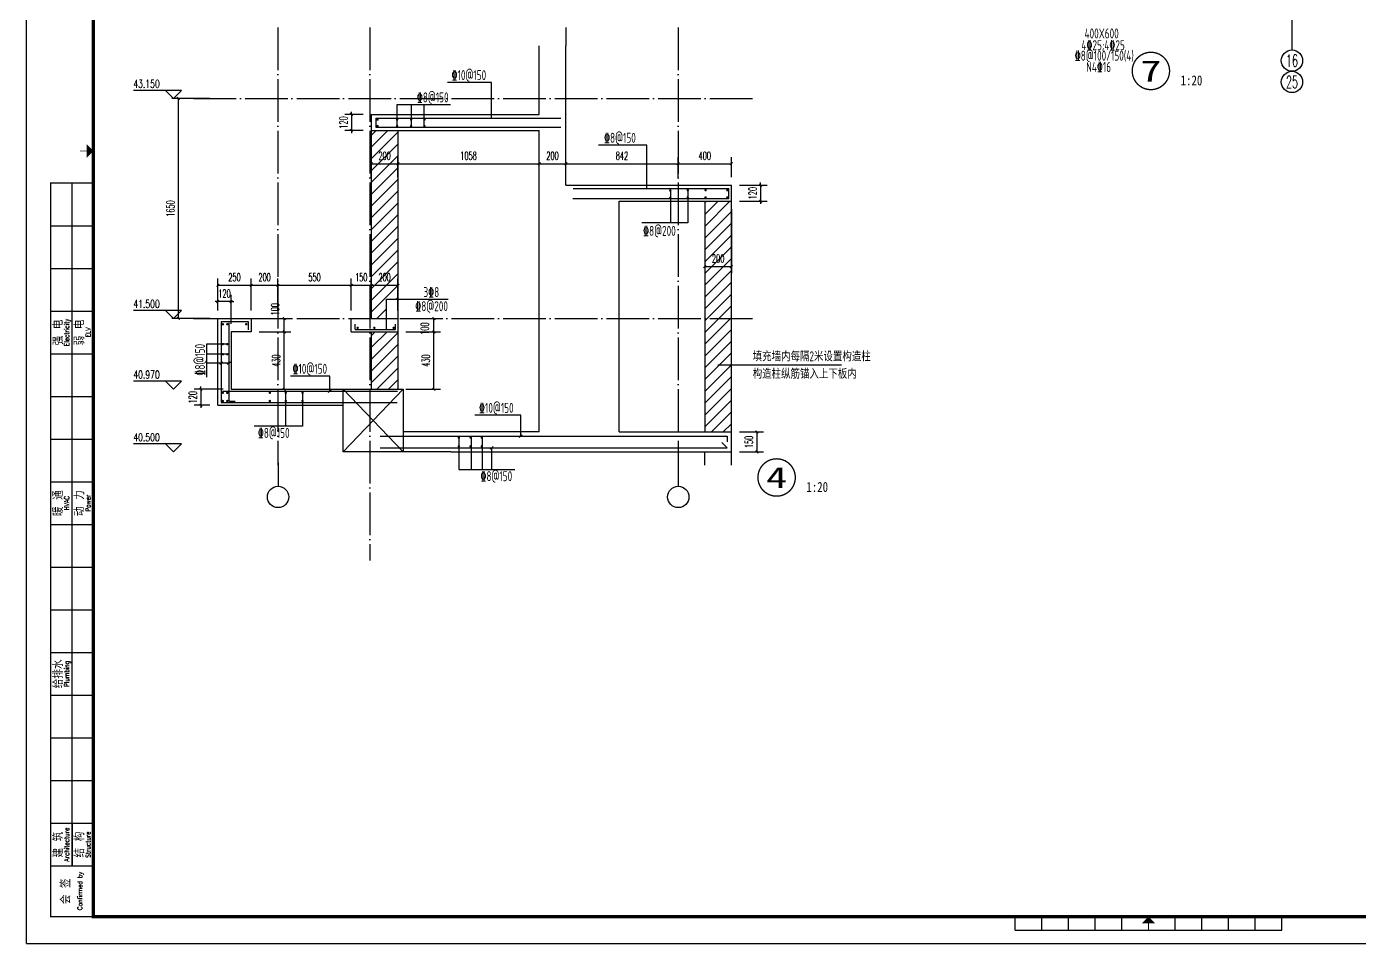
# Model space of a CAD drawing. Extents: x 0 to 125661, y -104936 to 8656.
# Drawn here: x 23731 to 33721, y -23760 to -16888 of the extents above; entities that cross this region are included whole.
import ezdxf
from ezdxf.enums import TextEntityAlignment as Align

# ---------------------------------------------------------------- set-up
doc = ezdxf.new("R2010")
doc.units = 0
doc.header["$LTSCALE"] = 800
doc.header["$MEASUREMENT"] = 0
doc.linetypes.add('DOTE', pattern=[2.42, 2, -0.2, 0.02, -0.2])
doc.layers.get('0').update_dxf_attribs({"linetype": 'CONTINUOUS'})
doc.layers.get('Defpoints').update_dxf_attribs({"color": 1, "linetype": 'CONTINUOUS'})
for name, color, linetype in [('3-ban', 84, 'CONTINUOUS'), ('AXIS', 3, 'CONTINUOUS'), ('AXIS_TEXT', 7, 'CONTINUOUS'), ('DIM_ELEV', 3, 'CONTINUOUS'), ('DIM_IDEN', 3, 'CONTINUOUS'), ('DOTE', 28, 'CONTINUOUS'), ('PUB_DIM', 3, 'CONTINUOUS'), ('PUB_HATCH', 8, 'CONTINUOUS'), ('PUB_TEXT', 7, 'CONTINUOUS'), ('R', 1, 'CONTINUOUS'), ('WALL', 50, 'CONTINUOUS'), ('图框', 107, 'CONTINUOUS')]:
    doc.layers.add(name, color=color, linetype=linetype)
doc.styles.add('_TCH_AXIS', font='COMPLEX', dxfattribs={"bigfont": 'GBCBIG'})
doc.styles.add('_TCH_DIM', font='SIMPLEX', dxfattribs={"bigfont": 'GBCBIG'})
doc.styles.add('COMPLEX', font='COMPLEX')
doc.styles.add('DIM_FONT', font='SIMPLEX.shx', dxfattribs={"width": 0.6})
doc.styles.add('ht', font='SIMHEI.TTF')
doc.styles.add('TKZ2_tjkts.shx', font='tjromant.shx', dxfattribs={"bigfont": 'tjkts.shx'})
doc.styles.add('TSSD_Rein', font='tssdeng.shx', dxfattribs={"width": 0.7, "bigfont": 'hztxt.shx'})
doc.styles.add('房间名称', font='SIMHEI.TTF', dxfattribs={"width": 0.8})
doc.dimstyles.new('DIMN20', dxfattribs={"dimscale": 0.2, "dimtxt": 300, "dimasz": 100, "dimexe": 250, "dimexo": 300, "dimgap": 150, "dimtad": 1, "dimdec": 0, "dimzin": 0, "dimdsep": 46, "dimtxsty": 'DIM_FONT', "dimblk": 'ARCHTICK', "dimcen": 0.09, "dimclrt": 7, "dimazin": 2, "dimtfac": 1, "dimtdec": 0, "dimtix": 1, "dimtmove": 2, "dimatfit": 3, "dimfxl": 0, "dimtolj": 1, "dimtzin": 0, "dimarcsym": 0})

# ---------------------------------------------------------------- blocks, each defined once
blk = doc.blocks.new('TJAD_TK_A1')
for p, q in [((517.38, 385.45), (517.38, 641.45)), ((509.38, 625.45), (525.38, 625.45)), ((509.38, 609.45), (525.38, 609.45)), ((509.38, 593.45), (525.38, 593.45)), ((509.38, 577.45), (525.38, 577.45)), ((509.38, 561.45), (525.38, 561.45)), ((509.38, 545.45), (525.38, 545.45)), ((509.38, 529.45), (525.38, 529.45)), ((509.38, 513.45), (525.38, 513.45)), ((509.38, 497.45), (525.38, 497.45)), ((509.38, 481.45), (525.38, 481.45)), ((509.38, 465.45), (525.38, 465.45)), ((509.38, 449.45), (525.38, 449.45)), ((509.38, 433.45), (525.38, 433.45)), ((509.38, 417.45), (525.38, 417.45)), ((509.38, 401.45), (525.38, 401.45)), ((517.38, 401.45), (517.38, 385.45)), ((509.38, 385.45), (525.38, 385.45))]:
    blk.add_line(p, q)
at = {"layer": '图框'}
for p, q in [((500.38, 356.45), (500.38, 950.45)), ((870.88, 361.45), (870.88, 366.45)), ((880.88, 361.45), (880.88, 366.45)), ((890.88, 361.45), (890.88, 366.45)), ((900.88, 361.45), (900.88, 366.45)), ((910.88, 361.45), (910.88, 366.45)), ((930.88, 361.45), (930.88, 366.45)), ((940.88, 361.45), (940.88, 366.45)), ((950.88, 361.45), (950.88, 366.45)), ((960.88, 361.45), (960.88, 366.45)), ((970.88, 361.45), (970.88, 366.45)), ((870.88, 361.45), (970.88, 361.45)), ((500.38, 356.45), (1341.38, 356.45))]:
    blk.add_line(p, q, dxfattribs=at)
at = {"layer": '图框', "const_width": 1.2}
blk.add_lwpolyline([(1331.38, 940.45), (525.38, 940.45), (525.38, 366.45), (1331.38, 366.45)], close=True, dxfattribs=at)
at = {"layer": '图框'}
for points, const_width in [([(522.88, 653.45), (520.38, 653.45)], 0.3), ([(525.38, 366.45), (509.38, 366.45), (509.38, 641.45), (525.38, 641.45)], 0.6), ([(920.88, 363.95), (920.88, 361.45)], 0.3)]:
    blk.add_lwpolyline(points, dxfattribs=dict(at, const_width=const_width))
for points in [[(522.88, 650.95), (522.88, 655.95), (525.38, 653.45)], [(918.38, 363.95), (923.38, 363.95), (920.88, 366.45)]]:
    blk.add_solid(points, dxfattribs=at)
at = {"style": 'TKZ2_tjkts.shx'}
for s, p in [('强 电', (512.17, 585.45)), ('弱 电', (520.17, 585.45)), ('暖 通', (512.17, 521.45)), ('动 力', (520.17, 521.45)), ('给排水', (512.17, 457.45)), ('建 筑', (512.17, 393.45)), ('结 构', (520.17, 393.45)), ('会 签', (515, 375.95))]:
    blk.add_text(s, height=3.6, rotation=90, dxfattribs=at).set_placement(p, align=Align.MIDDLE_CENTER)
at = {"style": 'TKZ2_tjkts.shx', "width": 0.8}
for s, p in [('Electricity', (515.4, 585.45)), ('ELV', (523.4, 585.45)), ('HVAC', (515.4, 521.45)), ('Power', (523.4, 521.45)), ('Plumbing', (515.4, 457.45)), ('Architecture', (515.4, 393.45)), ('Structure', (523.4, 393.45)), ('Confirmed by', (520.33, 376.06))]:
    blk.add_text(s, height=1.8, rotation=90, dxfattribs=at).set_placement(p, align=Align.MIDDLE_CENTER)
blk = doc.blocks.new('_ArchTick')
at = {"color": 0, "linetype": 'ByBlock', "const_width": 0.4}
blk.add_lwpolyline([(-0.5, -0.5), (0.5, 0.5)], dxfattribs=at)
blk = doc.blocks.new('*D262')
at = {"layer": 'Defpoints', "color": 0}
for p in [(25414.2, -19176.2), (25662, -19176.2), (25414.2, -19606.2)]:
    blk.add_point(p, dxfattribs=at)
at = {"layer": 'PUB_DIM', "color": 0, "lineweight": -2}
for p, q in [((25474.2, -19176.2), (25712, -19176.2)), ((25662, -19606.2), (25662, -19176.2)), ((25474.2, -19606.2), (25712, -19606.2))]:
    blk.add_line(p, q, dxfattribs=at)
at = {"layer": 'PUB_DIM', "color": 0, "lineweight": -2, "xscale": 20, "yscale": 20, "zscale": 20}
for p, rotation in [((25662, -19176.2), 90), ((25662, -19606.2), 270)]:
    blk.add_blockref('_ArchTick', p, dxfattribs=dict(at, rotation=rotation))
at = {"layer": 'PUB_DIM', "color": 7, "insert": (25602, -19391.2), "char_height": 60, "attachment_point": 5, "rotation": 90, "style": 'DIM_FONT'}
blk.add_mtext('\\A1;430', dxfattribs=at)
blk = doc.blocks.new('*D263')
at = {"layer": 'Defpoints', "color": 0}
for p in [(25414.2, -19076.2), (25662, -19076.2), (25414.2, -19176.2)]:
    blk.add_point(p, dxfattribs=at)
at = {"layer": 'PUB_DIM', "color": 0, "lineweight": -2}
for p, q in [((25474.2, -19076.2), (25712, -19076.2)), ((25662, -19176.2), (25662, -19076.2)), ((25474.2, -19176.2), (25712, -19176.2))]:
    blk.add_line(p, q, dxfattribs=at)
at = {"layer": 'PUB_DIM', "color": 0, "lineweight": -2, "xscale": 20, "yscale": 20, "zscale": 20}
for p, rotation in [((25662, -19076.2), 90), ((25662, -19176.2), 270)]:
    blk.add_blockref('_ArchTick', p, dxfattribs=dict(at, rotation=rotation))
at = {"layer": 'PUB_DIM', "color": 7, "insert": (25593, -19006.2), "char_height": 60, "attachment_point": 5, "rotation": 90, "style": 'DIM_FONT'}
blk.add_mtext('\\A1;100', dxfattribs=at)
blk = doc.blocks.new('*D265')
at = {"layer": 'Defpoints', "color": 0}
for p in [(28814.3, -18196.3), (29014.3, -18196.3), (29014.3, -18686.6)]:
    blk.add_point(p, dxfattribs=at)
at = {"layer": 'PUB_DIM', "color": 0, "lineweight": -2}
for p, q in [((28814.3, -18256.3), (28814.3, -18736.6)), ((29014.3, -18256.3), (29014.3, -18736.6)), ((28814.3, -18686.6), (29014.3, -18686.6))]:
    blk.add_line(p, q, dxfattribs=at)
at = {"layer": 'PUB_DIM', "color": 0, "lineweight": -2, "xscale": 20, "yscale": 20, "zscale": 20, "rotation": 180}
blk.add_blockref('_ArchTick', (28814.3, -18686.6), dxfattribs=at)
at = {"layer": 'PUB_DIM', "color": 0, "lineweight": -2, "xscale": 20, "yscale": 20, "zscale": 20}
blk.add_blockref('_ArchTick', (29014.3, -18686.6), dxfattribs=at)
at = {"layer": 'PUB_DIM', "color": 7, "insert": (28914.3, -18626.6), "char_height": 60, "attachment_point": 5, "style": 'DIM_FONT'}
blk.add_mtext('\\A1;200', dxfattribs=at)
blk = doc.blocks.new('*D266')
at = {"layer": 'Defpoints', "color": 0}
for p in [(29014.3, -17915.6), (28614.3, -18076.3), (29014.3, -18076.3)]:
    blk.add_point(p, dxfattribs=at)
at = {"layer": 'PUB_DIM', "color": 0, "lineweight": -2}
for p, q in [((28614.3, -18016.3), (28614.3, -17865.6)), ((29014.3, -18016.3), (29014.3, -17865.6)), ((28614.3, -17915.6), (29014.3, -17915.6))]:
    blk.add_line(p, q, dxfattribs=at)
at = {"layer": 'PUB_DIM', "color": 0, "lineweight": -2, "xscale": 20, "yscale": 20, "zscale": 20, "rotation": 180}
blk.add_blockref('_ArchTick', (28614.3, -17915.6), dxfattribs=at)
at = {"layer": 'PUB_DIM', "color": 0, "lineweight": -2, "xscale": 20, "yscale": 20, "zscale": 20}
blk.add_blockref('_ArchTick', (29014.3, -17915.6), dxfattribs=at)
at = {"layer": 'PUB_DIM', "color": 7, "insert": (28814.3, -17855.6), "char_height": 60, "attachment_point": 5, "style": 'DIM_FONT'}
blk.add_mtext('\\A1;400', dxfattribs=at)
blk = doc.blocks.new('*D267')
at = {"layer": 'Defpoints', "color": 0}
for p in [(28614.3, -17915.6), (27772.8, -18076.3), (28614.3, -18076.3)]:
    blk.add_point(p, dxfattribs=at)
at = {"layer": 'PUB_DIM', "color": 0, "lineweight": -2}
for p, q in [((27772.8, -18016.3), (27772.8, -17865.6)), ((28614.3, -18016.3), (28614.3, -17865.6)), ((27772.8, -17915.6), (28614.3, -17915.6))]:
    blk.add_line(p, q, dxfattribs=at)
at = {"layer": 'PUB_DIM', "color": 0, "lineweight": -2, "xscale": 20, "yscale": 20, "zscale": 20, "rotation": 180}
blk.add_blockref('_ArchTick', (27772.8, -17915.6), dxfattribs=at)
at = {"layer": 'PUB_DIM', "color": 0, "lineweight": -2, "xscale": 20, "yscale": 20, "zscale": 20}
blk.add_blockref('_ArchTick', (28614.3, -17915.6), dxfattribs=at)
at = {"layer": 'PUB_DIM', "color": 7, "insert": (28193.6, -17855.6), "char_height": 60, "attachment_point": 5, "style": 'DIM_FONT'}
blk.add_mtext('\\A1;842', dxfattribs=at)
blk = doc.blocks.new('*D268')
at = {"layer": 'Defpoints', "color": 0}
for p in [(27772.8, -17915.6), (27572.8, -18076.3), (27772.8, -18076.3)]:
    blk.add_point(p, dxfattribs=at)
at = {"layer": 'PUB_DIM', "color": 0, "lineweight": -2}
for p, q in [((27572.8, -18016.3), (27572.8, -17865.6)), ((27772.8, -18016.3), (27772.8, -17865.6)), ((27572.8, -17915.6), (27772.8, -17915.6))]:
    blk.add_line(p, q, dxfattribs=at)
at = {"layer": 'PUB_DIM', "color": 0, "lineweight": -2, "xscale": 20, "yscale": 20, "zscale": 20, "rotation": 180}
blk.add_blockref('_ArchTick', (27572.8, -17915.6), dxfattribs=at)
at = {"layer": 'PUB_DIM', "color": 0, "lineweight": -2, "xscale": 20, "yscale": 20, "zscale": 20}
blk.add_blockref('_ArchTick', (27772.8, -17915.6), dxfattribs=at)
at = {"layer": 'PUB_DIM', "color": 7, "insert": (27672.8, -17855.6), "char_height": 60, "attachment_point": 5, "style": 'DIM_FONT'}
blk.add_mtext('\\A1;200', dxfattribs=at)
blk = doc.blocks.new('*D269')
at = {"layer": 'Defpoints', "color": 0}
for p in [(27572.8, -17915.6), (26514.3, -18076.3), (27572.8, -18076.3)]:
    blk.add_point(p, dxfattribs=at)
at = {"layer": 'PUB_DIM', "color": 0, "lineweight": -2}
for p, q in [((26514.3, -18016.3), (26514.3, -17865.6)), ((27572.8, -18016.3), (27572.8, -17865.6)), ((26514.3, -17915.6), (27572.8, -17915.6))]:
    blk.add_line(p, q, dxfattribs=at)
at = {"layer": 'PUB_DIM', "color": 0, "lineweight": -2, "xscale": 20, "yscale": 20, "zscale": 20, "rotation": 180}
blk.add_blockref('_ArchTick', (26514.3, -17915.6), dxfattribs=at)
at = {"layer": 'PUB_DIM', "color": 0, "lineweight": -2, "xscale": 20, "yscale": 20, "zscale": 20}
blk.add_blockref('_ArchTick', (27572.8, -17915.6), dxfattribs=at)
at = {"layer": 'PUB_DIM', "color": 7, "insert": (27043.6, -17855.6), "char_height": 60, "attachment_point": 5, "style": 'DIM_FONT'}
blk.add_mtext('\\A1;1058', dxfattribs=at)
blk = doc.blocks.new('*D270')
at = {"layer": 'Defpoints', "color": 0}
for p in [(26514.3, -17915.6), (26314.3, -18076.3), (26514.3, -18076.3)]:
    blk.add_point(p, dxfattribs=at)
at = {"layer": 'PUB_DIM', "color": 0, "lineweight": -2}
for p, q in [((26314.3, -18016.3), (26314.3, -17865.6)), ((26514.3, -18016.3), (26514.3, -17865.6)), ((26314.3, -17915.6), (26514.3, -17915.6))]:
    blk.add_line(p, q, dxfattribs=at)
at = {"layer": 'PUB_DIM', "color": 0, "lineweight": -2, "xscale": 20, "yscale": 20, "zscale": 20, "rotation": 180}
blk.add_blockref('_ArchTick', (26314.3, -17915.6), dxfattribs=at)
at = {"layer": 'PUB_DIM', "color": 0, "lineweight": -2, "xscale": 20, "yscale": 20, "zscale": 20}
blk.add_blockref('_ArchTick', (26514.3, -17915.6), dxfattribs=at)
at = {"layer": 'PUB_DIM', "color": 7, "insert": (26414.3, -17855.6), "char_height": 60, "attachment_point": 5, "style": 'DIM_FONT'}
blk.add_mtext('\\A1;200', dxfattribs=at)
blk = doc.blocks.new('*D271')
at = {"layer": 'Defpoints', "color": 0}
for p in [(26514.3, -18827), (26314.3, -19076.2), (26514.3, -19076.2)]:
    blk.add_point(p, dxfattribs=at)
at = {"layer": 'PUB_DIM', "color": 0, "lineweight": -2}
for p, q in [((26314.3, -19016.2), (26314.3, -18777)), ((26514.3, -19016.2), (26514.3, -18777)), ((26314.3, -18827), (26514.3, -18827))]:
    blk.add_line(p, q, dxfattribs=at)
at = {"layer": 'PUB_DIM', "color": 0, "lineweight": -2, "xscale": 20, "yscale": 20, "zscale": 20, "rotation": 180}
blk.add_blockref('_ArchTick', (26314.3, -18827), dxfattribs=at)
at = {"layer": 'PUB_DIM', "color": 0, "lineweight": -2, "xscale": 20, "yscale": 20, "zscale": 20}
blk.add_blockref('_ArchTick', (26514.3, -18827), dxfattribs=at)
at = {"layer": 'PUB_DIM', "color": 7, "insert": (26414.3, -18767), "char_height": 60, "attachment_point": 5, "style": 'DIM_FONT'}
blk.add_mtext('\\A1;200', dxfattribs=at)
blk = doc.blocks.new('*D272')
at = {"layer": 'Defpoints', "color": 0}
for p in [(26314.3, -18827), (26164.3, -19076.2), (26314.3, -19076.2)]:
    blk.add_point(p, dxfattribs=at)
at = {"layer": 'PUB_DIM', "color": 0, "lineweight": -2}
for p, q in [((26164.3, -19016.2), (26164.3, -18777)), ((26314.3, -19016.2), (26314.3, -18777)), ((26164.3, -18827), (26314.3, -18827))]:
    blk.add_line(p, q, dxfattribs=at)
at = {"layer": 'PUB_DIM', "color": 0, "lineweight": -2, "xscale": 20, "yscale": 20, "zscale": 20, "rotation": 180}
blk.add_blockref('_ArchTick', (26164.3, -18827), dxfattribs=at)
at = {"layer": 'PUB_DIM', "color": 0, "lineweight": -2, "xscale": 20, "yscale": 20, "zscale": 20}
blk.add_blockref('_ArchTick', (26314.3, -18827), dxfattribs=at)
at = {"layer": 'PUB_DIM', "color": 7, "insert": (26239.3, -18767), "char_height": 60, "attachment_point": 5, "style": 'DIM_FONT'}
blk.add_mtext('\\A1;150', dxfattribs=at)
blk = doc.blocks.new('*D273')
at = {"layer": 'Defpoints', "color": 0}
for p in [(26164.3, -18827), (25614.3, -19076.2), (26164.3, -19076.2)]:
    blk.add_point(p, dxfattribs=at)
at = {"layer": 'PUB_DIM', "color": 0, "lineweight": -2}
for p, q in [((25614.3, -19016.2), (25614.3, -18777)), ((26164.3, -19016.2), (26164.3, -18777)), ((25614.3, -18827), (26164.3, -18827))]:
    blk.add_line(p, q, dxfattribs=at)
at = {"layer": 'PUB_DIM', "color": 0, "lineweight": -2, "xscale": 20, "yscale": 20, "zscale": 20, "rotation": 180}
blk.add_blockref('_ArchTick', (25614.3, -18827), dxfattribs=at)
at = {"layer": 'PUB_DIM', "color": 0, "lineweight": -2, "xscale": 20, "yscale": 20, "zscale": 20}
blk.add_blockref('_ArchTick', (26164.3, -18827), dxfattribs=at)
at = {"layer": 'PUB_DIM', "color": 7, "insert": (25889.3, -18767), "char_height": 60, "attachment_point": 5, "style": 'DIM_FONT'}
blk.add_mtext('\\A1;550', dxfattribs=at)
blk = doc.blocks.new('*D274')
at = {"layer": 'Defpoints', "color": 0}
for p in [(25614.3, -18827), (25414.2, -19076.2), (25614.3, -19076.2)]:
    blk.add_point(p, dxfattribs=at)
at = {"layer": 'PUB_DIM', "color": 0, "lineweight": -2}
for p, q in [((25414.2, -19016.2), (25414.2, -18777)), ((25614.3, -19016.2), (25614.3, -18777)), ((25414.2, -18827), (25614.3, -18827))]:
    blk.add_line(p, q, dxfattribs=at)
at = {"layer": 'PUB_DIM', "color": 0, "lineweight": -2, "xscale": 20, "yscale": 20, "zscale": 20, "rotation": 180}
blk.add_blockref('_ArchTick', (25414.2, -18827), dxfattribs=at)
at = {"layer": 'PUB_DIM', "color": 0, "lineweight": -2, "xscale": 20, "yscale": 20, "zscale": 20}
blk.add_blockref('_ArchTick', (25614.3, -18827), dxfattribs=at)
at = {"layer": 'PUB_DIM', "color": 7, "insert": (25514.3, -18767), "char_height": 60, "attachment_point": 5, "style": 'DIM_FONT'}
blk.add_mtext('\\A1;200', dxfattribs=at)
blk = doc.blocks.new('*D275')
at = {"layer": 'Defpoints', "color": 0}
for p in [(25414.2, -18827), (25164.2, -19076.2), (25414.2, -19076.2)]:
    blk.add_point(p, dxfattribs=at)
at = {"layer": 'PUB_DIM', "color": 0, "lineweight": -2}
for p, q in [((25164.2, -19016.2), (25164.2, -18777)), ((25414.2, -19016.2), (25414.2, -18777)), ((25164.2, -18827), (25414.2, -18827))]:
    blk.add_line(p, q, dxfattribs=at)
at = {"layer": 'PUB_DIM', "color": 0, "lineweight": -2, "xscale": 20, "yscale": 20, "zscale": 20, "rotation": 180}
blk.add_blockref('_ArchTick', (25164.2, -18827), dxfattribs=at)
at = {"layer": 'PUB_DIM', "color": 0, "lineweight": -2, "xscale": 20, "yscale": 20, "zscale": 20}
blk.add_blockref('_ArchTick', (25414.2, -18827), dxfattribs=at)
at = {"layer": 'PUB_DIM', "color": 7, "insert": (25289.2, -18767), "char_height": 60, "attachment_point": 5, "style": 'DIM_FONT'}
blk.add_mtext('\\A1;250', dxfattribs=at)
blk = doc.blocks.new('*D276')
at = {"layer": 'Defpoints', "color": 0}
for p in [(26514.3, -19076.2), (26783.9, -19076.2), (26514.3, -19176.2)]:
    blk.add_point(p, dxfattribs=at)
at = {"layer": 'PUB_DIM', "color": 0, "lineweight": -2}
for p, q in [((26574.3, -19076.2), (26833.9, -19076.2)), ((26783.9, -19176.2), (26783.9, -19076.2)), ((26574.3, -19176.2), (26833.9, -19176.2))]:
    blk.add_line(p, q, dxfattribs=at)
at = {"layer": 'PUB_DIM', "color": 0, "lineweight": -2, "xscale": 20, "yscale": 20, "zscale": 20}
for p, rotation in [((26783.9, -19076.2), 90), ((26783.9, -19176.2), 270)]:
    blk.add_blockref('_ArchTick', p, dxfattribs=dict(at, rotation=rotation))
at = {"layer": 'PUB_DIM', "color": 7, "insert": (26714.9, -19151.7), "char_height": 60, "attachment_point": 5, "rotation": 90, "style": 'DIM_FONT'}
blk.add_mtext('\\A1;100', dxfattribs=at)
blk = doc.blocks.new('*D277')
at = {"layer": 'Defpoints', "color": 0}
for p in [(26514.3, -19176.2), (26783.9, -19176.2), (26514.3, -19606.2)]:
    blk.add_point(p, dxfattribs=at)
at = {"layer": 'PUB_DIM', "color": 0, "lineweight": -2}
for p, q in [((26574.3, -19176.2), (26833.9, -19176.2)), ((26783.9, -19606.2), (26783.9, -19176.2)), ((26574.3, -19606.2), (26833.9, -19606.2))]:
    blk.add_line(p, q, dxfattribs=at)
at = {"layer": 'PUB_DIM', "color": 0, "lineweight": -2, "xscale": 20, "yscale": 20, "zscale": 20}
for p, rotation in [((26783.9, -19176.2), 90), ((26783.9, -19606.2), 270)]:
    blk.add_blockref('_ArchTick', p, dxfattribs=dict(at, rotation=rotation))
at = {"layer": 'PUB_DIM', "color": 7, "insert": (26723.9, -19391.2), "char_height": 60, "attachment_point": 5, "rotation": 90, "style": 'DIM_FONT'}
blk.add_mtext('\\A1;430', dxfattribs=at)
blk = doc.blocks.new('*D281')
at = {"layer": 'Defpoints', "color": 0}
for p in [(24868.6, -17426.2), (25164.2, -17426.2), (25164.2, -19076.2)]:
    blk.add_point(p, dxfattribs=at)
at = {"layer": 'PUB_DIM', "color": 0, "lineweight": -2}
for p, q in [((25104.2, -17426.2), (24818.6, -17426.2)), ((24868.6, -19076.2), (24868.6, -17426.2)), ((25104.2, -19076.2), (24818.6, -19076.2))]:
    blk.add_line(p, q, dxfattribs=at)
at = {"layer": 'PUB_DIM', "color": 0, "lineweight": -2, "xscale": 20, "yscale": 20, "zscale": 20}
for p, rotation in [((24868.6, -17426.2), 90), ((24868.6, -19076.2), 270)]:
    blk.add_blockref('_ArchTick', p, dxfattribs=dict(at, rotation=rotation))
at = {"layer": 'PUB_DIM', "color": 7, "insert": (24808.6, -18251.2), "char_height": 60, "attachment_point": 5, "rotation": 90, "style": 'DIM_FONT'}
blk.add_mtext('\\A1;1650', dxfattribs=at)
blk = doc.blocks.new('_AXISO')
blk.add_circle((0, 0), 0.5)
at = {"layer": 'AXIS_TEXT', "style": 'COMPLEX', "width": 1.041667}
blk.add_attdef('A', text='', height=0.56, dxfattribs=at).set_placement((-0.25, -0.28), (0.25, -0.28), align=Align.FIT)
blk = doc.blocks.new('*D338')
at = {"layer": '3-ban', "color": 0, "lineweight": -2}
for p, q in [((29074.3, -18076.3), (29283.1, -18076.3)), ((29233.1, -18076.3), (29233.1, -18056.3)), ((29233.1, -18076.3), (29233.1, -18196.3)), ((29074.3, -18196.3), (29283.1, -18196.3)), ((29233.1, -18196.3), (29233.1, -18216.3))]:
    blk.add_line(p, q, dxfattribs=at)
at = {"layer": 'Defpoints', "color": 0}
for p in [(29014.3, -18076.3), (29014.3, -18196.3), (29233.1, -18196.3)]:
    blk.add_point(p, dxfattribs=at)
at = {"layer": '3-ban', "color": 0, "lineweight": -2, "xscale": 20, "yscale": 20, "zscale": 20}
for p, rotation in [((29233.1, -18076.3), 270), ((29233.1, -18196.3), 90)]:
    blk.add_blockref('_ArchTick', p, dxfattribs=dict(at, rotation=rotation))
at = {"layer": '3-ban', "color": 7, "insert": (29173.1, -18136.3), "char_height": 60, "attachment_point": 5, "rotation": 90, "style": 'DIM_FONT'}
blk.add_mtext('\\A1;120', dxfattribs=at)
blk = doc.blocks.new('*D339')
at = {"layer": '3-ban', "color": 0, "lineweight": -2}
for p, q in [((29074.3, -19926.3), (29254.9, -19926.3)), ((29204.9, -19926.3), (29204.9, -20076.3)), ((29074.3, -20076.3), (29254.9, -20076.3))]:
    blk.add_line(p, q, dxfattribs=at)
at = {"layer": 'Defpoints', "color": 0}
for p in [(29014.3, -19926.3), (29014.3, -20076.3), (29204.9, -20076.3)]:
    blk.add_point(p, dxfattribs=at)
at = {"layer": '3-ban', "color": 0, "lineweight": -2, "xscale": 20, "yscale": 20, "zscale": 20}
for p, rotation in [((29204.9, -19926.3), 90), ((29204.9, -20076.3), 270)]:
    blk.add_blockref('_ArchTick', p, dxfattribs=dict(at, rotation=rotation))
at = {"layer": '3-ban', "color": 7, "insert": (29144.9, -20001.3), "char_height": 60, "attachment_point": 5, "rotation": 90, "style": 'DIM_FONT'}
blk.add_mtext('\\A1;150', dxfattribs=at)
blk = doc.blocks.new('*D340')
at = {"layer": '3-ban', "color": 0, "lineweight": -2}
for p, q in [((25204.2, -19606.2), (24986.2, -19606.2)), ((25036.2, -19606.2), (25036.2, -19586.2)), ((25036.2, -19606.2), (25036.2, -19726.2)), ((25104.2, -19726.2), (24986.2, -19726.2)), ((25036.2, -19726.2), (25036.2, -19746.2))]:
    blk.add_line(p, q, dxfattribs=at)
at = {"layer": 'Defpoints', "color": 0}
for p in [(25264.2, -19606.2), (25036.2, -19726.2), (25164.2, -19726.2)]:
    blk.add_point(p, dxfattribs=at)
at = {"layer": '3-ban', "color": 0, "lineweight": -2, "xscale": 20, "yscale": 20, "zscale": 20}
for p, rotation in [((25036.2, -19606.2), 270), ((25036.2, -19726.2), 90)]:
    blk.add_blockref('_ArchTick', p, dxfattribs=dict(at, rotation=rotation))
at = {"layer": '3-ban', "color": 7, "insert": (24976.2, -19666.2), "char_height": 60, "attachment_point": 5, "rotation": 90, "style": 'DIM_FONT'}
blk.add_mtext('\\A1;120', dxfattribs=at)
blk = doc.blocks.new('*D341')
at = {"layer": '3-ban', "color": 0, "lineweight": -2}
for p, q in [((25164.2, -18948.6), (25144.2, -18948.6)), ((25164.2, -19016.2), (25164.2, -18898.6)), ((25264.2, -18948.6), (25164.2, -18948.6)), ((25264.2, -19116.2), (25264.2, -18898.6)), ((25264.2, -18948.6), (25284.2, -18948.6))]:
    blk.add_line(p, q, dxfattribs=at)
at = {"layer": 'Defpoints', "color": 0}
for p in [(25164.2, -18948.6), (25164.2, -19076.2), (25264.2, -19176.2)]:
    blk.add_point(p, dxfattribs=at)
at = {"layer": '3-ban', "color": 0, "lineweight": -2, "xscale": 20, "yscale": 20, "zscale": 20}
blk.add_blockref('_ArchTick', (25164.2, -18948.6), dxfattribs=at)
at = {"layer": '3-ban', "color": 0, "lineweight": -2, "xscale": 20, "yscale": 20, "zscale": 20, "rotation": 180}
blk.add_blockref('_ArchTick', (25264.2, -18948.6), dxfattribs=at)
at = {"layer": '3-ban', "color": 7, "insert": (25214.2, -18888.6), "char_height": 60, "attachment_point": 5, "style": 'DIM_FONT'}
blk.add_mtext('\\A1;120', dxfattribs=at)
blk = doc.blocks.new('*D342')
at = {"layer": '3-ban', "color": 0, "lineweight": -2}
for p, q in [((26254.3, -17546.2), (26115.1, -17546.2)), ((26165.1, -17546.2), (26165.1, -17526.2)), ((26165.1, -17546.2), (26165.1, -17666.2)), ((26254.3, -17666.2), (26115.1, -17666.2)), ((26165.1, -17666.2), (26165.1, -17686.2))]:
    blk.add_line(p, q, dxfattribs=at)
at = {"layer": 'Defpoints', "color": 0}
for p in [(26314.3, -17546.2), (26165.1, -17666.2), (26314.3, -17666.2)]:
    blk.add_point(p, dxfattribs=at)
at = {"layer": '3-ban', "color": 0, "lineweight": -2, "xscale": 20, "yscale": 20, "zscale": 20}
for p, rotation in [((26165.1, -17546.2), 270), ((26165.1, -17666.2), 90)]:
    blk.add_blockref('_ArchTick', p, dxfattribs=dict(at, rotation=rotation))
at = {"layer": '3-ban', "color": 7, "insert": (26105.1, -17606.2), "char_height": 60, "attachment_point": 5, "rotation": 90, "style": 'DIM_FONT'}
blk.add_mtext('\\A1;120', dxfattribs=at)

msp = doc.modelspace()

# ---------------------------------------------------------------- hatches: boundary and pattern name
at = {"layer": 'PUB_HATCH'}
h = msp.add_hatch(dxfattribs=at)
h.set_pattern_fill('ANSI31', color=8, scale=500, style=0)
h.paths.add_polyline_path([(26514.3, -17666.2), (26314.3, -17666.2), (26314.3, -19076.2), (26429.1, -19076.2), (26429.1, -18931.3), (26514.3, -18931.3)])
h.paths.add_polyline_path([(26514.3, -19176.2), (26314.3, -19176.2), (26314.3, -19606.2), (26514.3, -19606.2)])
h.paths.add_polyline_path([(26353, -17810.6), (26475.6, -17810.6), (26475.6, -17900.6), (26353, -17900.6)], flags=24)
h.paths.add_polyline_path([(26353, -18722), (26475.6, -18722), (26475.6, -18812), (26353, -18812)], flags=24)
h = msp.add_hatch(dxfattribs=at)
h.set_pattern_fill('ANSI31', color=8, scale=500, style=0)
h.paths.add_polyline_path([(28814.3, -19076.2), (29014.3, -19076.2), (29014.3, -18196.3), (28814.3, -18196.3)])
h.paths.add_polyline_path([(28814.3, -19926.3), (29014.3, -19926.3), (29014.3, -19076.2), (28814.3, -19076.2)])
h.paths.add_polyline_path([(28853, -18581.6), (28975.6, -18581.6), (28975.6, -18671.6), (28853, -18671.6)], flags=24)

# ---------------------------------------------------------------- linework, layer by layer
at = {"layer": '3-ban'}
for p, q in [((27215.1, -17305.6), (26885.7, -17305.6)), ((27215.1, -17574.1), (27215.1, -17305.6)), ((26507.5, -17632.6), (26507.5, -17472.6)), ((26507.5, -17472.6), (26908.2, -17472.6)), ((26614.7, -17632.6), (26614.7, -17472.6)), ((26711, -17632.6), (26711, -17472.6)), ((26314.3, -17666.2), (26314.3, -19076.2)), ((26514.3, -17666.2), (26514.3, -19606.2)), ((28380.2, -17775.5), (28018.2, -17775.5)), ((28380.2, -18102.4), (28380.2, -17775.5)), ((28556.3, -18113.8), (28556.3, -18357.4)), ((28686.4, -18113.8), (28686.4, -18357.4)), ((28686.4, -18357.4), (28343.1, -18357.4)), ((26429.1, -19157), (26429.1, -18931.3)), ((26429.1, -18931.3), (26891.4, -18931.3)), ((26314.3, -19176.2), (26314.3, -19606.2)), ((25235, -19267.7), (25078.8, -19267.7)), ((25078.8, -19267.7), (25078.8, -19516.7)), ((25235, -19343), (25078.8, -19343)), ((25246.2, -19409.6), (25078.8, -19409.6)), ((28912.5, -19423.2), (29839.8, -19423.2)), ((26002.4, -19507.2), (25709.6, -19507.2)), ((26002.4, -19620.5), (26002.4, -19507.2)), ((25671.1, -19632.8), (25671.1, -19882.3)), ((25798.9, -19632.8), (25798.9, -19882.3)), ((26103.3, -20076.3), (26553.3, -19606.2)), ((26103.3, -19726.2), (26103.3, -19606.2)), ((26553.3, -20076.3), (26103.3, -19606.2)), ((27434.3, -19799.9), (27091.4, -19799.9)), ((27434.3, -19957.5), (27434.3, -19799.9)), ((25798.9, -19882.3), (25437.5, -19882.3)), ((26553.3, -19926.3), (26553.3, -20076.3)), ((26970.6, -19968.1), (26970.6, -20207)), ((27062.4, -19968.1), (27062.4, -20207)), ((27144.7, -19968.1), (27144.7, -20207)), ((27216.3, -20044.7), (27216.3, -20207)), ((26970.6, -20207), (27390.4, -20207))]:
    msp.add_line(p, q, dxfattribs=at)
at = {"layer": 'AXIS'}
for p, q in [((33216.1, -16746), (33216.1, -17062.6)), ((33216.1, -17222.6), (33216.1, -17222.6)), ((25615.7, -20158.3), (25615.7, -20333.3)), ((28615.7, -20158.3), (28615.7, -20333.3))]:
    msp.add_line(p, q, dxfattribs=at)
at = {"layer": 'DIM_ELEV'}
for p, q in [((24890.6, -17366.2), (24530.6, -17366.2)), ((24830.6, -17426.2), (24770.6, -17366.2)), ((24830.6, -17426.2), (24890.6, -17366.2)), ((24890.6, -19016.2), (24530.6, -19016.2)), ((24830.6, -19076.2), (24770.6, -19016.2)), ((24830.6, -19076.2), (24890.6, -19016.2)), ((24890.6, -19546.2), (24530.6, -19546.2)), ((24830.6, -19606.2), (24770.6, -19546.2)), ((24830.6, -19606.2), (24890.6, -19546.2)), ((24890.6, -20016.3), (24530.6, -20016.3)), ((24830.6, -20076.3), (24770.6, -20016.3)), ((24830.6, -20076.3), (24890.6, -20016.3))]:
    msp.add_line(p, q, dxfattribs=at)
at = {"layer": 'DIM_IDEN', "color": 0, "const_width": 10}
for points in [[(32298.5, -17219.9, 1), (32018.5, -17219.9, 1)], [(29492.8, -20267.6, 1), (29212.8, -20267.6, 1)]]:
    msp.add_lwpolyline(points, format="xyb", close=True, dxfattribs=at)
at = {"layer": 'DOTE', "linetype": 'DOTE', "ltscale": 0.2}
for p, q in [((25614.3, -16894.9), (25614.3, -20174.3)), ((26303.3, -16894.9), (26303.3, -20889.3)), ((28614.3, -16894.9), (28614.3, -20174.3)), ((24980.7, -17426.2), (29189.6, -17426.2)), ((24980.7, -19076.2), (29189.6, -19076.2))]:
    msp.add_line(p, q, dxfattribs=at)
at = {"layer": 'R'}
for p, q in [((26347.8, -17574.1), (27734.3, -17574.1)), ((26347.8, -17574.1), (26347.8, -17642)), ((26347.8, -17642), (27734.3, -17642)), ((27826, -18177.3), (28994.9, -18177.3)), ((27828.5, -18102.4), (28994.9, -18102.4)), ((28994.9, -18177.3), (28994.9, -18102.4)), ((26193.3, -19157), (26193.3, -19118.2)), ((26193.3, -19157), (26495.1, -19157)), ((26495.1, -19157), (26495.1, -19119.4)), ((25178, -19419.2), (25201.1, -19400.1)), ((25234.7, -19419.2), (25257.8, -19400.1)), ((25990.9, -19630.1), (26014, -19611)), ((27422.8, -19967), (27445.9, -19947.9)), ((28981.1, -19957.5), (28981.1, -20000.1)), ((27204.8, -20054.3), (27227.8, -20035.2)), ((28981.1, -20044.7), (28942.8, -20005.3))]:
    msp.add_line(p, q, dxfattribs=at)
at = {"layer": 'R', "const_width": 9}
for points in [[(26365.6, -17584.4, -1), (26356.6, -17584.4, -1)], [(26512.3, -17584.4, -1), (26503.3, -17584.4, -1)], [(26617.3, -17584.4, -1), (26608.3, -17584.4, -1)], [(26717.1, -17584.4, -1), (26708.1, -17584.4, -1)], [(26365.3, -17632.6, -1), (26356.3, -17632.6, -1)], [(26512, -17632.6, -1), (26503, -17632.6, -1)], [(26617, -17632.6, -1), (26608, -17632.6, -1)], [(26716.7, -17632.6, -1), (26707.7, -17632.6, -1)], [(28560.4, -18116.4, -1), (28551.4, -18116.4, -1)], [(28560.4, -18170.3, -1), (28551.4, -18170.3, -1)], [(28690.9, -18113.8, -1), (28681.9, -18113.8, -1)], [(28690.9, -18167.7, -1), (28681.9, -18167.7, -1)], [(28824.8, -18113.8, -1), (28815.8, -18113.8, -1)], [(28824.8, -18167.7, -1), (28815.8, -18167.7, -1)], [(28987.9, -18113.8, -1), (28978.9, -18113.8, -1)], [(28987.9, -18167.7, -1), (28978.9, -18167.7, -1)], [(25205.8, -19118.9, -1), (25196.8, -19118.9, -1)], [(25239.5, -19118.9, -1), (25230.5, -19118.9, -1)], [(25381.5, -19118.9, -1), (25372.5, -19118.9, -1)], [(26216.5, -19146.1, -1), (26207.5, -19146.1, -1)], [(26341.7, -19146.1, -1), (26332.7, -19146.1, -1)], [(26486.5, -19146.1, -1), (26477.5, -19146.1, -1)], [(25205.8, -19267.7, -1), (25196.8, -19267.7, -1)], [(25239.5, -19267.7, -1), (25230.5, -19267.7, -1)], [(25205.8, -19344.1, -1), (25196.8, -19344.1, -1)], [(25239.5, -19344.1, -1), (25230.5, -19344.1, -1)], [(25205.8, -19632.8, -1), (25196.8, -19632.8, -1)], [(25239.5, -19632.8, -1), (25230.5, -19632.8, -1)], [(25558.3, -19632.8, -1), (25549.3, -19632.8, -1)], [(25677.7, -19632.8, -1), (25668.7, -19632.8, -1)], [(25803.4, -19632.8, -1), (25794.4, -19632.8, -1)], [(25205.8, -19694.1, -1), (25196.8, -19694.1, -1)], [(25239.5, -19694.1, -1), (25230.5, -19694.1, -1)], [(25558.3, -19694.1, -1), (25549.3, -19694.1, -1)], [(25677.7, -19694.1, -1), (25668.7, -19694.1, -1)], [(25803.4, -19694.1, -1), (25794.4, -19694.1, -1)], [(26975.1, -19968.1, -1), (26966.1, -19968.1, -1)], [(27062.9, -19968.1, -1), (27053.9, -19968.1, -1)], [(27147.5, -19968.1, -1), (27138.5, -19968.1, -1)], [(26975.1, -20033.9, -1), (26966.1, -20033.9, -1)], [(27062.9, -20033.9, -1), (27053.9, -20033.9, -1)], [(27147.5, -20033.9, -1), (27138.5, -20033.9, -1)]]:
    msp.add_lwpolyline(points, format="xyb", close=True, dxfattribs=at)
at = {"layer": 'R'}
for points in [[(25393.2, -19160.3), (25393.2, -19101.2), (25189.5, -19101.2), (25189.5, -19705), (26509, -19705)], [(25246.2, -19109.4), (25246.2, -19694.7), (25293.4, -19694.7)], [(25199.8, -19620.5), (26510.1, -19620.5)], [(26381.4, -19957.5), (28981.1, -19957.5)], [(26381.4, -20044.7), (28981.1, -20044.7)]]:
    msp.add_lwpolyline(points, dxfattribs=at)
at = {"layer": 'WALL'}
for p, q in [((27572.8, -17546.2), (27572.8, -17031.2)), ((27772.8, -18076.3), (27772.8, -17031.2)), ((26314.3, -17546.2), (27572.8, -17546.2)), ((26314.3, -17546.2), (26314.3, -17666.2)), ((26314.3, -17666.2), (27572.8, -17666.2)), ((27572.8, -19926.3), (27572.8, -17666.2)), ((27772.8, -18076.3), (29014.3, -18076.3)), ((29014.3, -20174.3), (29014.3, -18076.3)), ((28172.8, -19926.3), (28172.8, -18196.3)), ((28172.8, -18196.3), (29014.3, -18196.3)), ((28814.3, -18196.3), (28814.3, -19926.3)), ((25164.2, -19726.2), (25164.2, -19076.2)), ((25164.2, -19076.2), (25414.2, -19076.2)), ((25414.2, -19076.2), (25414.2, -19176.2)), ((26164.3, -19076.2), (26514.3, -19076.2)), ((26164.3, -19176.2), (26164.3, -19076.2)), ((25264.2, -19176.2), (25264.2, -19606.2)), ((25414.2, -19176.2), (25264.2, -19176.2)), ((26164.3, -19176.2), (26514.3, -19176.2)), ((25264.2, -19606.2), (26553.3, -19606.2)), ((25264.2, -19606.2), (25637.6, -19606.2)), ((26553.3, -19606.2), (26553.3, -19926.3)), ((25164.2, -19726.2), (26103.3, -19726.2)), ((26103.3, -20076.3), (26103.3, -19726.2)), ((27572.8, -19926.3), (26553.3, -19926.3)), ((28172.8, -19926.3), (29014.3, -19926.3)), ((26914.3, -20076.3), (26103.3, -20076.3)), ((26914.3, -20076.3), (29014.3, -20076.3)), ((28814.3, -20174.3), (28814.3, -20076.3))]:
    msp.add_line(p, q, dxfattribs=at)
msp.add_arc((40900.8, -17031.2), 13128, 179.40521, 180, dxfattribs=at)

# ---------------------------------------------------------------- block references
at = {"layer": 'AXIS'}
ref = msp.add_blockref('_AXISO', (33216.1, -17142.6), dxfattribs=dict(at, xscale=160, yscale=160, zscale=160))
ref.add_attrib('A', '16', dxfattribs={"layer": 'AXIS_TEXT', "height": 90.51, "style": '_TCH_AXIS', "width": 0.724138}).set_placement((33170.8, -17187.9), (33261.3, -17187.9), align=Align.FIT)
ref = msp.add_blockref('_AXISO', (33216.1, -17302.6), dxfattribs=dict(at, xscale=160, yscale=160, zscale=160))
ref.add_attrib('A', '25', dxfattribs={"layer": 'AXIS_TEXT', "height": 90.51, "style": '_TCH_AXIS', "width": 0.617647}).set_placement((33170.8, -17347.9), (33261.3, -17347.9), align=Align.FIT)
at = {"layer": 'AXIS', "xscale": 160, "yscale": 160, "zscale": 160}
for p in [(25615.7, -20413.3), (28615.7, -20413.3)]:
    msp.add_blockref('_AXISO', p, dxfattribs=at)
at = {"layer": '图框', "xscale": 20, "yscale": 20, "zscale": 20}
msp.add_blockref('TJAD_TK_A1', (13723.2, -30889), dxfattribs=at)

# ---------------------------------------------------------------- texts
at = {"layer": '3-ban', "style": 'TSSD_Rein', "width": 0.7}
for s, p in [('400X600', (31789.4, -16938.8)), ('%%1328@100/150(4)', (31809.1, -17104.8)), ('4%%13225;4%%13225', (31800.4, -17029.6)), ('N4%%13216', (31766.5, -17189.9)), ('%%13210@150', (27045.9, -17250.9)), ('%%1328@150', (26774.8, -17417.9)), ('%%1328@150', (28178.3, -17720.8)), ('%%1328@200', (28474.3, -18418.3)), ('3%%1328', (26764.5, -18877.5)), ('%%1328@200', (26766.4, -18983.1)), ('%%13210@150', (25853.2, -19452.5)), ('%%13210@150', (27251.6, -19745.2)), ('%%1328@150', (25583, -19932.8)), ('%%1328@150', (27251.6, -20257.4))]:
    msp.add_text(s, height=75, dxfattribs=at).set_placement(p, align=Align.MIDDLE)
msp.add_text('%%1328@150', height=75, rotation=90, dxfattribs=at).set_placement((25029.4, -19385), align=Align.MIDDLE)
for s, p in [('填充墙内每隔2米设置构造柱', (29173.7, -19396.7)), ('构造柱纵筋锚入上下板内', (29173.7, -19527.2))]:
    msp.add_text(s, height=75, dxfattribs=at).set_placement(p)
at = {"layer": 'AXIS_TEXT', "color": 0, "style": 'ht'}
for s, width, p, p2 in [('7', 1.382813, (32079.3, -17299.1), (32237.7, -17299.1)), ('4', 1.382812, (29273.6, -20346.8), (29432, -20346.8))]:
    msp.add_text(s, height=158.4, dxfattribs=dict(at, width=width)).set_placement(p, p2, align=Align.FIT)
at = {"layer": 'PUB_TEXT'}
for s, height, style, width, p in [('1:20', 74.68, '房间名称', 0.8, (32381.6, -17327.9)), ('43.150', 59.5, '_TCH_DIM', 0.705882, (24530.6, -17346.2)), ('41.500', 59.5, '_TCH_DIM', 0.705882, (24530.6, -18996.2)), ('40.970', 59.5, '_TCH_DIM', 0.705882, (24530.6, -19526.2)), ('40.500', 59.5, '_TCH_DIM', 0.705882, (24530.6, -19996.3)), ('1:20', 74.68, '房间名称', 0.8, (29575.9, -20375.7))]:
    msp.add_text(s, height=height, dxfattribs=dict(at, style=style, width=width)).set_placement(p)

# ---------------------------------------------------------------- dimensions: what is measured, and where the dimension line sits
at = {"layer": '3-ban'}
for base, p1, p2, picture, middle in [((26165.1, -17666.2), (26314.3, -17546.2), (26314.3, -17666.2), '*D342', (26105.1, -17606.2)), ((29233.1, -18196.3), (29014.3, -18076.3), (29014.3, -18196.3), '*D338', (29173.1, -18136.3)), ((25036.2, -19726.2), (25264.2, -19606.2), (25164.2, -19726.2), '*D340', (24976.2, -19666.2)), ((29204.9, -20076.3), (29014.3, -19926.3), (29014.3, -20076.3), '*D339', (29144.9, -20001.3))]:
    dim = msp.add_linear_dim(base=base, p1=p1, p2=p2, angle=90, dimstyle='DIMN20', dxfattribs=at)
    dim.commit()
    dim.dimension.update_dxf_attribs({"geometry": picture, "text_midpoint": middle})
dim = msp.add_linear_dim(base=(25164.2, -18948.6), p1=(25264.2, -19176.2), p2=(25164.2, -19076.2), text='120', dimstyle='DIMN20', dxfattribs=at)
dim.commit()
dim.dimension.update_dxf_attribs({"geometry": '*D341', "text_midpoint": (25214.2, -18888.6)})
at = {"layer": 'PUB_DIM'}
for p1, p2, distance, picture, middle in [((25164.2, -19076.2), (25164.2, -17426.2), 295.6, '*D281', (24808.6, -18251.2)), ((26314.3, -18076.3), (26514.3, -18076.3), 160.7, '*D270', (26414.3, -17855.6)), ((26514.3343, -18076.2768), (27572.8031, -18076.2768), 160.7073, '*D269', (27043.5687, -17855.5695)), ((27572.8, -18076.3), (27772.8, -18076.3), 160.7, '*D268', (27672.8, -17855.6)), ((27772.8031, -18076.2768), (28614.3328, -18076.2768), 160.7073, '*D267', (28193.5679, -17855.5695)), ((28614.3, -18076.3), (29014.3, -18076.3), 160.7, '*D266', (28814.3, -17855.6)), ((28814.3, -18196.3), (29014.3, -18196.3), -490.3, '*D265', (28914.3, -18626.6)), ((25164.2, -19076.2), (25414.2, -19076.2), 249.2, '*D275', (25289.2, -18767)), ((25414.2, -19076.2), (25614.3, -19076.2), 249.2, '*D274', (25514.3, -18767)), ((25614.3, -19076.2), (26164.3, -19076.2), 249.2, '*D273', (25889.3, -18767)), ((26164.3, -19076.2), (26314.3, -19076.2), 249.2, '*D272', (26239.3, -18767)), ((26314.3, -19076.2), (26514.3, -19076.2), 249.2, '*D271', (26414.3, -18767)), ((25414.2, -19606.2), (25414.2, -19176.2), -247.8, '*D262', (25602, -19391.2)), ((26514.3, -19606.2), (26514.3, -19176.2), -269.6, '*D277', (26723.9, -19391.2))]:
    dim = msp.add_aligned_dim(p1=p1, p2=p2, distance=distance, dimstyle='DIMN20', dxfattribs=at)
    dim.commit()
    dim.dimension.update_dxf_attribs({"geometry": picture, "text_midpoint": middle})
for base, p1, p2, picture, middle in [((25662, -19076.2), (25414.2, -19176.2), (25414.2, -19076.2), '*D263', (25593, -19006.2)), ((26783.9, -19076.2), (26514.3, -19176.2), (26514.3, -19076.2), '*D276', (26714.9, -19151.7))]:
    dim = msp.add_linear_dim(base=base, p1=p1, p2=p2, angle=90, dimstyle='DIMN20', dxfattribs=at)
    dim.commit()
    dim.dimension.update_dxf_attribs({"geometry": picture, "text_midpoint": middle, "dimtype": 161})

doc.saveas('drawing.dxf')
